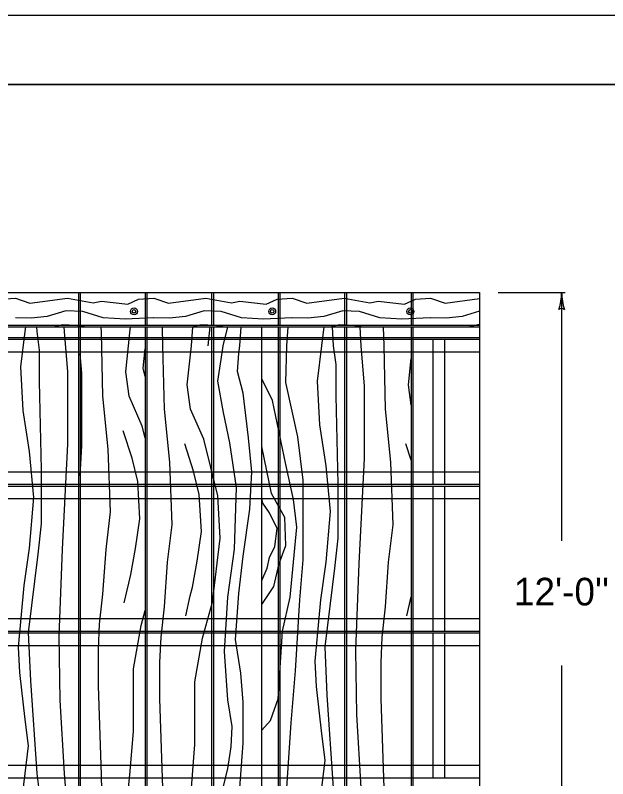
# Model space of a CAD drawing. Extents: x 999.4 to 1036.4, y 999.4 to 1022.5.
# Drawn here: x 1018.28 to 1022.57, y 1016.47 to 1022 of the extents above; entities that cross this region are included whole.
import ezdxf

# ---------------------------------------------------------------- set-up
doc = ezdxf.new("R2010")
doc.units = 0
for name, color, linetype in [('Level 1', 7, 'Continuous'), ('Level 10', 7, 'Continuous'), ('Level 11', 7, 'Continuous'), ('Level 14', 7, 'Continuous')]:
    doc.layers.add(name, color=color, linetype=linetype)

msp = doc.modelspace()

# ---------------------------------------------------------------- linework, layer by layer
at = {"layer": 'Level 1'}
for p, q in [((1008.6435, 1019.9938), (1021.6435, 1019.9938)), ((1018.7418, 1019.9938), (1018.7418, 1019.7598)), ((1018.7546, 1019.9938), (1018.7546, 1019.7598)), ((1019.2233, 1019.9938), (1019.2233, 1019.7598)), ((1019.2361, 1019.9938), (1019.2361, 1019.7598)), ((1019.7048, 1019.9938), (1019.7048, 1019.7598)), ((1019.7175, 1019.9938), (1019.7175, 1019.7598)), ((1020.1862, 1019.9938), (1020.1862, 1019.7598)), ((1020.199, 1019.9938), (1020.199, 1019.7598)), ((1020.6677, 1019.9938), (1020.6677, 1019.7598)), ((1020.6805, 1019.9938), (1020.6805, 1019.7598)), ((1021.1492, 1019.9938), (1021.1492, 1019.7598)), ((1021.162, 1019.9938), (1021.162, 1019.7598)), ((1021.6435, 1019.9938), (1021.6435, 1013.9938)), ((1021.7802, 1019.9938), (1022.2637, 1019.9938)), ((1022.2391, 1019.9938), (1022.2391, 1018.1958)), ((1008.6435, 1019.7574), (1021.6435, 1019.7574)), ((1008.6435, 1019.7438), (1021.6435, 1019.7438)), ((1018.7418, 1019.7438), (1018.7418, 1014.2438)), ((1018.7546, 1019.7438), (1018.7546, 1014.2438)), ((1019.2233, 1019.7438), (1019.2233, 1014.2438)), ((1019.2361, 1019.7438), (1019.2361, 1014.2438)), ((1019.7048, 1019.7438), (1019.7048, 1014.2438)), ((1019.7175, 1019.7438), (1019.7175, 1014.2438)), ((1020.0697, 1014.2438), (1020.0697, 1019.7438)), ((1020.1862, 1019.7438), (1020.1862, 1014.2438)), ((1020.199, 1019.7438), (1020.199, 1014.2438)), ((1020.6677, 1019.7438), (1020.6677, 1014.2438)), ((1020.6805, 1019.7438), (1020.6805, 1014.2438)), ((1021.1492, 1019.7438), (1021.1492, 1014.2438)), ((1021.162, 1019.7438), (1021.162, 1014.2438)), ((1021.6434, 1019.7438), (1021.6434, 1014.2438)), ((1008.6435, 1019.6668), (1021.6435, 1019.6668)), ((1008.6435, 1019.6539), (1021.6435, 1019.6539)), ((1021.3087, 1018.6043), (1021.3087, 1019.6539)), ((1021.3935, 1018.6043), (1021.3935, 1019.6539)), ((1008.6435, 1019.5632), (1021.6435, 1019.5632)), ((1008.6435, 1018.6949), (1021.6435, 1018.6949)), ((1008.6435, 1018.6043), (1021.6435, 1018.6043)), ((1008.6435, 1018.5914), (1021.6435, 1018.5914)), ((1021.3087, 1017.5418), (1021.3087, 1018.5914)), ((1021.3935, 1017.5418), (1021.3935, 1018.5914)), ((1008.6435, 1018.5007), (1021.6435, 1018.5007)), ((1008.6435, 1017.6324), (1021.6435, 1017.6324)), ((1008.6435, 1017.5418), (1021.6435, 1017.5418)), ((1008.6435, 1017.5289), (1021.6435, 1017.5289)), ((1021.3087, 1016.4793), (1021.3087, 1017.5289)), ((1021.3935, 1016.4793), (1021.3935, 1017.5289)), ((1008.6435, 1017.4382), (1021.6435, 1017.4382)), ((1022.2391, 1017.292), (1022.2391, 1013.9938)), ((1008.6435, 1016.5699), (1021.6435, 1016.5699)), ((1008.6435, 1016.4793), (1021.6435, 1016.4793))]:
    msp.add_line(p, q, dxfattribs=at)
for points in [[(1017.2827, 1019.9524), (1017.3882, 1019.9164), (1017.66, 1019.9519), (1017.8448, 1019.9187), (1017.9055, 1019.9312), (1018.0973, 1019.9086), (1018.1752, 1019.9458), (1018.2844, 1019.9525)], [(1018.2844, 1019.9524), (1018.3899, 1019.9164), (1018.6617, 1019.9519), (1018.8465, 1019.9187), (1018.9072, 1019.9312), (1019.0991, 1019.9086), (1019.1769, 1019.9458), (1019.2862, 1019.9525)], [(1019.2862, 1019.9524), (1019.3917, 1019.9164), (1019.6634, 1019.9519), (1019.8483, 1019.9187), (1019.909, 1019.9312), (1020.1008, 1019.9086), (1020.1786, 1019.9458), (1020.2879, 1019.9525)], [(1020.2879, 1019.9524), (1020.3934, 1019.9164), (1020.6652, 1019.9519), (1020.85, 1019.9187), (1020.9107, 1019.9312), (1021.1026, 1019.9086), (1021.1803, 1019.9458), (1021.2897, 1019.9525)], [(1021.2897, 1019.9524), (1021.3951, 1019.9164), (1021.6435, 1019.9488)], [(1019.2844, 1019.8089), (1019.0791, 1019.8), (1018.9192, 1019.809), (1018.773, 1019.8557), (1018.6504, 1019.8603), (1018.5136, 1019.8199), (1018.3976, 1019.806), (1018.2844, 1019.8089)], [(1020.2862, 1019.8089), (1020.0808, 1019.8), (1019.9209, 1019.809), (1019.7747, 1019.8557), (1019.6522, 1019.8603), (1019.5153, 1019.8199), (1019.3992, 1019.806), (1019.2862, 1019.8089)], [(1021.2879, 1019.8089), (1021.0826, 1019.8), (1020.9227, 1019.809), (1020.7764, 1019.8557), (1020.6539, 1019.8603), (1020.5171, 1019.8199), (1020.401, 1019.806), (1020.2879, 1019.8089)], [(1021.6435, 1019.8567), (1021.5188, 1019.8199), (1021.4027, 1019.806), (1021.2897, 1019.8089)], [(1018.3557, 1019.7097), (1018.3597, 1019.7438)], [(1018.4409, 1019.7097), (1018.4386, 1019.7438)], [(1018.5598, 1019.7438), (1018.6273, 1019.7611), (1018.723, 1019.7558), (1018.7986, 1019.7438)], [(1018.6405, 1019.7097), (1018.6385, 1019.7438)], [(1018.9072, 1019.7001), (1018.9057, 1019.7438)], [(1019.1131, 1019.7001), (1019.1167, 1019.7438)], [(1019.353, 1019.6066), (1019.3484, 1019.7438)], [(1019.5589, 1019.6066), (1019.5702, 1019.7438)], [(1019.5615, 1019.7438), (1019.629, 1019.7611), (1019.7247, 1019.7558), (1019.8003, 1019.7438)], [(1019.6801, 1019.6066), (1019.6936, 1019.7438)], [(1019.7891, 1019.6066), (1019.8217, 1019.7438)], [(1019.9102, 1019.6066), (1019.9199, 1019.7438)], [(1020.2497, 1019.6066), (1020.259, 1019.7438)], [(1020.5032, 1019.6066), (1020.5194, 1019.7438)], [(1020.5632, 1019.7438), (1020.6307, 1019.7611), (1020.7264, 1019.7558), (1020.802, 1019.7438)], [(1020.5885, 1019.6066), (1020.5792, 1019.7438)], [(1020.7881, 1019.6066), (1020.7799, 1019.7438)], [(1020.953, 1019.6066), (1020.9484, 1019.7438)], [(1021.565, 1019.7438), (1021.6325, 1019.7611), (1021.6435, 1019.7605)], [(1018.3557, 1016.5097), (1018.3792, 1016.7099), (1018.3555, 1016.9021), (1018.3159, 1017.2429), (1018.308, 1017.4264), (1018.3476, 1017.872), (1018.3872, 1018.1429), (1018.4188, 1018.5099), (1018.3872, 1018.8419), (1018.3397, 1019.139), (1018.3238, 1019.4536), (1018.3557, 1019.7097)], [(1018.4409, 1016.5097), (1018.3951, 1017.1818), (1018.3792, 1017.5313), (1018.4505, 1018.0993), (1018.4742, 1018.3177), (1018.4742, 1018.7109), (1018.4584, 1019.3488), (1018.4584, 1019.5759), (1018.4409, 1019.7097)], [(1018.6405, 1016.5097), (1018.6088, 1017.0419), (1018.6009, 1017.505), (1018.6247, 1018.1342), (1018.6642, 1018.8944), (1018.6642, 1019.4187), (1018.6405, 1019.7097)], [(1018.9072, 1016.5001), (1018.8855, 1017.1459), (1018.8855, 1017.4081), (1018.8934, 1017.5916), (1018.9172, 1017.81), (1018.9409, 1018.1334), (1018.9726, 1018.4042), (1018.9567, 1018.8586), (1018.9172, 1019.243), (1018.9072, 1019.7001)], [(1019.2233, 1018.9401), (1019.2022, 1019.0246), (1019.1072, 1019.243), (1019.0834, 1019.4178), (1019.1131, 1019.7001)], [(1019.353, 1016.4066), (1019.3313, 1017.0524), (1019.3313, 1017.3146), (1019.3392, 1017.4981), (1019.363, 1017.7165), (1019.3868, 1018.0399), (1019.4184, 1018.3107), (1019.4026, 1018.7651), (1019.363, 1019.1495), (1019.353, 1019.6066)], [(1019.5589, 1016.4066), (1019.5847, 1016.7204), (1019.5847, 1017.1748), (1019.6401, 1017.4894), (1019.7113, 1017.7515), (1019.7668, 1018.2146), (1019.7509, 1018.5204), (1019.648, 1018.9311), (1019.553, 1019.1495), (1019.5292, 1019.3243), (1019.5589, 1019.6066)], [(1019.7891, 1016.4066), (1019.8222, 1016.5457), (1019.8459, 1016.7029), (1019.8538, 1016.8515), (1019.8222, 1017.0437), (1019.7984, 1017.3933), (1019.8222, 1017.7864), (1019.8697, 1018.1359), (1019.8855, 1018.5816), (1019.838, 1018.9049), (1019.7905, 1019.1234), (1019.7509, 1019.3505), (1019.7747, 1019.5078), (1019.7891, 1019.6066)], [(1019.9102, 1016.4066), (1019.933, 1016.7292), (1019.933, 1017.0263), (1019.9172, 1017.2359), (1019.8776, 1017.4806), (1019.9013, 1017.8127), (1019.933, 1018.0835), (1019.9805, 1018.4243), (1019.9963, 1018.6952), (1019.9726, 1018.9399), (1019.933, 1019.2631), (1019.8934, 1019.4204), (1019.9013, 1019.5515), (1019.9102, 1019.6066)], [(1020.2497, 1016.4066), (1020.2814, 1016.8777), (1020.3131, 1017.2534), (1020.3447, 1017.7689), (1020.3685, 1018.0573), (1020.3685, 1018.634), (1020.3289, 1018.9486), (1020.2418, 1019.3418), (1020.2497, 1019.6066)], [(1020.5032, 1016.4066), (1020.5268, 1016.6069), (1020.5031, 1016.799), (1020.4635, 1017.1399), (1020.4556, 1017.3234), (1020.4952, 1017.7689), (1020.5347, 1018.0399), (1020.5664, 1018.4069), (1020.5347, 1018.7389), (1020.4873, 1019.0359), (1020.4714, 1019.3505), (1020.5032, 1019.6066)], [(1020.5885, 1016.4066), (1020.5427, 1017.0787), (1020.5268, 1017.4282), (1020.5981, 1017.9962), (1020.6218, 1018.2146), (1020.6218, 1018.6078), (1020.606, 1019.2457), (1020.606, 1019.4729), (1020.5885, 1019.6066)], [(1020.7881, 1016.4066), (1020.7564, 1016.9389), (1020.7485, 1017.4019), (1020.7722, 1018.0311), (1020.8118, 1018.7913), (1020.8118, 1019.3156), (1020.7881, 1019.6066)], [(1020.953, 1016.4066), (1020.9313, 1017.0524), (1020.9313, 1017.3146), (1020.9393, 1017.4981), (1020.963, 1017.7165), (1020.9867, 1018.0399), (1021.0184, 1018.3107), (1021.0026, 1018.7651), (1020.963, 1019.1495), (1020.953, 1019.6066)], [(1018.7546, 1018.6655), (1018.766, 1018.8848), (1018.766, 1019.4091), (1018.7546, 1019.549)], [(1019.2233, 1019.3855), (1019.2101, 1019.444), (1019.2233, 1019.5844)], [(1021.1492, 1019.1771), (1021.1292, 1019.3243), (1021.1492, 1019.5146)], [(1020.0697, 1016.8253), (1020.1309, 1016.8952), (1020.1864, 1017.0524), (1020.2181, 1017.5418), (1020.2735, 1017.7864), (1020.321, 1018.2933), (1020.2972, 1018.4942), (1020.2418, 1018.7476), (1020.1467, 1019.2107), (1020.0697, 1019.368)], [(1019.0724, 1017.7466), (1019.1048, 1017.8898), (1019.1211, 1017.9524), (1019.1535, 1018.1403), (1019.1859, 1018.355), (1019.1697, 1018.6235), (1019.1292, 1018.7935), (1019.0643, 1018.9904)], [(1019.5182, 1017.6531), (1019.5507, 1017.7963), (1019.5669, 1017.8589), (1019.5993, 1018.0468), (1019.6318, 1018.2615), (1019.6155, 1018.53), (1019.575, 1018.7), (1019.5102, 1018.8969)], [(1021.1492, 1018.7782), (1021.1102, 1018.8969)], [(1020.0697, 1017.734), (1020.1547, 1017.8651), (1020.1943, 1018.0311), (1020.2418, 1018.1622), (1020.2339, 1018.3631), (1020.1388, 1018.5379), (1020.0697, 1018.8787)], [(1020.0697, 1017.9088), (1020.1072, 1017.9961), (1020.123, 1018.0748), (1020.1626, 1018.1534), (1020.1785, 1018.2845), (1020.123, 1018.3981), (1020.0755, 1018.468), (1020.0697, 1018.5029)], [(1021.1182, 1017.6531), (1021.1492, 1017.79)], [(1019.1131, 1016.5001), (1019.1388, 1016.8139), (1019.1388, 1017.2683), (1019.1943, 1017.5829), (1019.2233, 1017.6899)], [(1018.3095, 1014.2438), (1018.3476, 1014.672), (1018.3872, 1014.9429), (1018.4188, 1015.3099), (1018.3872, 1015.6419), (1018.3397, 1015.939), (1018.3238, 1016.2536), (1018.3557, 1016.5097)], [(1018.3832, 1014.2438), (1018.3792, 1014.3313), (1018.4505, 1014.8993), (1018.4742, 1015.1177), (1018.4742, 1015.5109), (1018.4584, 1016.1488), (1018.4584, 1016.3759), (1018.4409, 1016.5097)], [(1018.602, 1014.2438), (1018.6009, 1014.305), (1018.6247, 1014.9342), (1018.6642, 1015.6944), (1018.6642, 1016.2187), (1018.6405, 1016.5097)], [(1018.887, 1014.2438), (1018.8934, 1014.3916), (1018.9172, 1014.61), (1018.9409, 1014.9334), (1018.9726, 1015.2042), (1018.9567, 1015.6586), (1018.9172, 1016.043), (1018.9072, 1016.5001)], [(1019.2233, 1015.7401), (1019.2022, 1015.8246), (1019.1072, 1016.043), (1019.0834, 1016.2178), (1019.1131, 1016.5001)]]:
    msp.add_lwpolyline(points, dxfattribs=at)
for centre, radius in [((1019.1435, 1019.8562), 0.025), ((1020.1435, 1019.8562), 0.025), ((1021.1435, 1019.8562), 0.025), ((1019.1435, 1019.8562), 0.0125), ((1020.1435, 1019.8562), 0.0125), ((1021.1435, 1019.8562), 0.0125)]:
    msp.add_circle(centre, radius, dxfattribs=at)
for centre, radius, start, end in [((1021.8481, 1019.9938), 0.3909, 341.3472, 359.9939), ((1022.63, 1019.9938), 0.3909, 179.9878, 180), ((1022.63, 1019.9938), 0.3909, 180, 198.6688), ((1022.239, 1019.8451), 0.0313, 48.7746, 130.8913)]:
    msp.add_arc(centre, radius, start, end, dxfattribs=at)
at = {"layer": 'Level 10'}
msp.add_line((1007, 1021.5), (1035.5, 1021.5), dxfattribs=at)
at = {"layer": 'Level 11'}
msp.add_lwpolyline([(1007, 1000.5), (1035.5, 1000.5), (1035.5, 1021.5), (1007, 1021.5)], close=True, dxfattribs=at)
at = {"layer": 'Level 14'}
msp.add_line((1000, 1022), (1036, 1022), dxfattribs=at)

# ---------------------------------------------------------------- texts
at = {"layer": 'Level 1'}
msp.add_text("12'-0''", height=0.2, dxfattribs=at).set_placement((1021.8937, 1017.7274))

doc.saveas('drawing.dxf')
